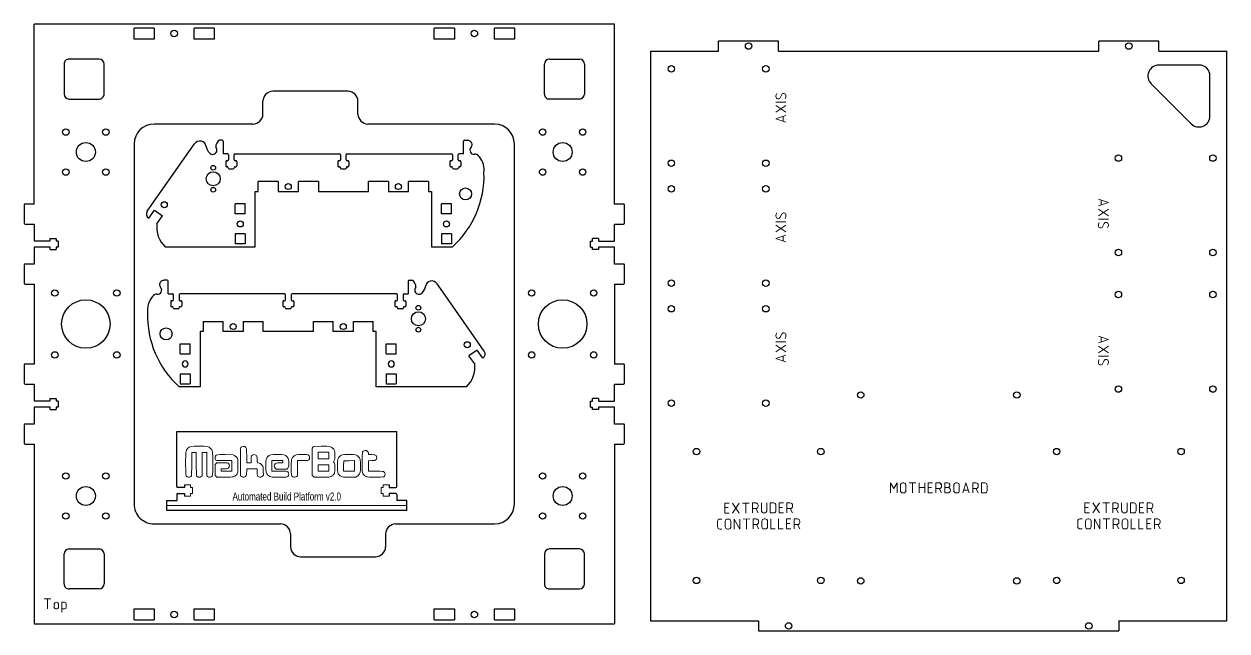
# Model space of a CAD drawing. Header units: millimetres. Extents: x 18 to 630, y 14 to 751.
# Drawn here: x 24 to 625, y 448 to 751 of the extents above; entities that cross this region are included whole.
import ezdxf

# ---------------------------------------------------------------- set-up
doc = ezdxf.new("R2010")
doc.units = ezdxf.units.MM
doc.layers.get('0').update_dxf_attribs({"color": 1, "linetype": 'CONTINUOUS', "lineweight": 25, "true_color": 0xff0000})
for name, color, linetype, lineweight, true_color in [('06 artwork artwork', 5, 'CONTINUOUS', 0, 0x0000ff), ('Changed', 1, 'CONTINUOUS', 0, 0xff0000), ('Text', 5, 'CONTINUOUS', 0, 0x0000ff)]:
    doc.layers.add(name, color=color, linetype=linetype, lineweight=lineweight, true_color=true_color)
doc.styles.get("Standard").update_dxf_attribs({"font": 'txt', "width": 0.75})

# ---------------------------------------------------------------- blocks, each defined once
blk = doc.blocks.new('holes-20')
for p, q in [((-5, 2.5), (-10, 2.5)), ((-10, 2.5), (-10, -2.5)), ((-5, 2.5), (-5, -2.5)), ((5, 2.5), (10, 2.5)), ((5, 2.5), (5, -2.5)), ((10, 2.5), (10, -2.5)), ((-5, -2.5), (-10, -2.5)), ((5, -2.5), (10, -2.5))]:
    blk.add_line(p, q)
blk.add_circle((0, 0), 1.5)

msp = doc.modelspace()

# ---------------------------------------------------------------- linework, layer by layer
at = {"color": 1, "true_color": 0xff0000}
for p, q in [((319.1, 751.11), (29.1, 751.11)), ((29.1, 661.11), (29.1, 751.11)), ((79.1, 743.61), (79.1, 749.11)), ((89.1, 749.11), (79.1, 749.11)), ((89.1, 749.11), (89.1, 743.61)), ((109.1, 743.61), (109.1, 749.11)), ((119.1, 749.11), (109.1, 749.11)), ((119.1, 749.11), (119.1, 743.61)), ((229.1, 743.61), (229.1, 749.11)), ((239.1, 749.11), (229.1, 749.11)), ((239.1, 749.11), (239.1, 743.61)), ((259.1, 743.61), (259.1, 749.11)), ((269.1, 749.11), (259.1, 749.11)), ((269.1, 749.11), (269.1, 743.61)), ((319.1, 661.11), (319.1, 751.11)), ((89.1, 743.61), (79.1, 743.61)), ((119.1, 743.61), (109.1, 743.61)), ((239.1, 743.61), (229.1, 743.61)), ((269.1, 743.61), (259.1, 743.61)), ((371.14, 737.62), (371.14, 742.62)), ((401.14, 742.62), (371.14, 742.62)), ((401.14, 737.62), (401.14, 742.62)), ((561.14, 737.62), (561.14, 742.62)), ((591.14, 742.62), (561.14, 742.62)), ((591.14, 737.62), (591.14, 742.62)), ((61.6, 733.6), (46.6, 733.6)), ((286.61, 733.6), (301.61, 733.6)), ((337.14, 737.62), (371.14, 737.62)), ((337.14, 737.62), (337.14, 452.62)), ((401.14, 737.62), (561.14, 737.62)), ((591.14, 737.62), (625.14, 737.62)), ((625.14, 452.62), (625.14, 737.62)), ((44.1, 731.1), (44.1, 716.1)), ((64.1, 716.1), (64.1, 731.1)), ((284.11, 716.1), (284.11, 731.1)), ((304.11, 731.1), (304.11, 716.1)), ((611.14, 730.62), (591.14, 730.62)), ((616.64, 705.12), (616.64, 725.12)), ((185.95, 717.46), (148.45, 717.46)), ((587.25, 721.23), (607.25, 701.23)), ((46.6, 713.6), (61.6, 713.6)), ((143.45, 706.11), (143.45, 712.46)), ((190.95, 706.11), (190.95, 712.46)), ((301.61, 713.6), (286.61, 713.6)), ((138.45, 701.11), (89.1, 701.11)), ((259.1, 701.11), (195.95, 701.11)), ((79.11, 691.26), (79.1, 511.11)), ((123.15, 692.98), (121.77, 692.98)), ((123.65, 692.48), (123.65, 686.18)), ((243.65, 686.19), (243.65, 692.48)), ((244.13, 692.98), (245.63, 692.98)), ((85.68, 657.51), (106.45, 687.17)), ((106.45, 687.17), (109.24, 691.16)), ((119.86, 689.52), (119.85, 689.51)), ((125.73, 686.18), (123.65, 686.18)), ((126.23, 685.68), (126.23, 683.28)), ((129.05, 683.26), (129.05, 685.69)), ((129.55, 686.18), (181.73, 686.18)), ((182.23, 685.68), (182.23, 683.28)), ((185.05, 683.25), (185.05, 685.68)), ((185.55, 686.18), (188.83, 686.18)), ((188.83, 686.18), (227.65, 686.18)), ((227.65, 686.18), (237.73, 686.18)), ((238.23, 685.68), (238.23, 683.28)), ((241.05, 683.26), (241.05, 685.69)), ((243.65, 686.19), (241.55, 686.19)), ((251.18, 685.28), (251.71, 684.63)), ((269.1, 511.11), (269.1, 691.11)), ((124.9, 682.28), (124.9, 680.28)), ((125.73, 682.78), (125.4, 682.78)), ((125.4, 679.78), (125.65, 679.78)), ((126.15, 679.28), (126.15, 679.28)), ((129.15, 679.28), (129.15, 679.28)), ((129.9, 682.78), (129.55, 682.78)), ((129.65, 679.78), (129.9, 679.78)), ((130.4, 682.28), (130.4, 680.28)), ((180.9, 682.28), (180.9, 680.28)), ((181.73, 682.78), (181.4, 682.78)), ((181.4, 679.78), (181.65, 679.78)), ((182.15, 679.28), (182.15, 679.28)), ((185.15, 679.28), (185.15, 679.28)), ((185.9, 682.78), (185.55, 682.78)), ((185.65, 679.78), (185.9, 679.78)), ((186.4, 682.28), (186.4, 680.28)), ((236.9, 682.28), (236.9, 680.28)), ((237.73, 682.78), (237.4, 682.78)), ((237.4, 679.78), (237.65, 679.78)), ((238.15, 679.28), (238.15, 679.28)), ((241.15, 679.28), (241.15, 679.28)), ((241.9, 682.78), (241.55, 682.78)), ((241.65, 679.78), (241.9, 679.78)), ((242.4, 682.28), (242.4, 680.28)), ((126.65, 678.78), (128.65, 678.78)), ((182.65, 678.78), (184.65, 678.78)), ((238.65, 678.78), (240.65, 678.78)), ((139.65, 639.66), (139.65, 667.34)), ((139.65, 667.34), (141.15, 667.34)), ((151.15, 672.34), (141.15, 672.34)), ((141.15, 667.34), (141.15, 672.34)), ((151.15, 672.34), (151.15, 667.34)), ((151.15, 667.34), (161.15, 667.34)), ((171.15, 672.34), (161.15, 672.34)), ((161.15, 667.34), (161.15, 672.34)), ((171.15, 672.34), (171.15, 667.34)), ((171.15, 667.34), (196.15, 667.34)), ((206.15, 672.34), (196.15, 672.34)), ((196.15, 667.34), (196.15, 672.34)), ((206.15, 672.34), (206.15, 667.34)), ((206.15, 667.34), (216.15, 667.34)), ((226.15, 672.34), (216.15, 672.34)), ((216.15, 667.34), (216.15, 672.34)), ((226.15, 672.34), (226.15, 667.34)), ((226.15, 667.34), (227.65, 667.34)), ((227.65, 667.34), (227.65, 639.66)), ((24.1, 660.61), (24.1, 651.61)), ((29.1, 661.11), (24.6, 661.11)), ((86.4, 654.02), (89.27, 658.11)), ((89.27, 658.11), (93.36, 655.25)), ((90.49, 651.15), (93.36, 655.25)), ((323.6, 661.11), (319.1, 661.11)), ((324.1, 651.61), (324.1, 660.61)), ((24.6, 651.11), (29.1, 651.11)), ((29.1, 651.11), (29.1, 642.63)), ((319.1, 651.11), (323.6, 651.11)), ((319.11, 642.61), (319.1, 651.11)), ((37.1, 643.86), (40.1, 643.86)), ((37.1, 642.63), (37.1, 643.86)), ((40.1, 643.86), (40.1, 642.61)), ((311.1, 643.86), (308.1, 643.86)), ((308.1, 642.61), (308.1, 643.86)), ((311.1, 643.86), (311.11, 642.61)), ((29.1, 642.63), (37.1, 642.63)), ((29.1, 639.61), (29.1, 631.11)), ((37.1, 639.61), (29.1, 639.61)), ((37.1, 638.36), (37.1, 639.61)), ((37.1, 638.36), (40.1, 638.36)), ((41.1, 642.61), (40.1, 642.61)), ((40.1, 639.61), (40.1, 638.36)), ((41.1, 639.61), (40.1, 639.61)), ((41.1, 642.61), (41.1, 639.61)), ((94.65, 639.66), (139.65, 639.66)), ((227.65, 639.66), (238.15, 639.66)), ((307.1, 639.61), (307.1, 642.61)), ((307.1, 642.61), (308.1, 642.61)), ((307.1, 639.61), (308.1, 639.61)), ((308.1, 638.35), (308.1, 639.61)), ((311.1, 638.36), (308.1, 638.35)), ((311.11, 639.59), (311.1, 638.36)), ((311.11, 642.61), (319.11, 642.61)), ((319.1, 639.59), (311.11, 639.59)), ((319.1, 631.11), (319.1, 639.59)), ((29.1, 631.11), (24.6, 631.11)), ((323.6, 631.11), (319.1, 631.11)), ((24.1, 630.61), (24.1, 621.61)), ((324.1, 621.61), (324.1, 630.61)), ((24.6, 621.11), (29.1, 621.11)), ((29.1, 621.11), (29.1, 581.11)), ((95.64, 622.98), (94.13, 622.98)), ((96.11, 616.19), (96.11, 622.48)), ((216.11, 622.48), (216.11, 616.18)), ((216.61, 622.98), (218, 622.98)), ((219.9, 619.52), (219.91, 619.51)), ((233.32, 617.17), (230.53, 621.16)), ((319.1, 621.11), (323.6, 621.11)), ((319.1, 621.11), (319.1, 581.11)), ((88.59, 615.28), (88.05, 614.63)), ((96.11, 616.19), (98.21, 616.19)), ((98.71, 613.26), (98.71, 615.69)), ((101.53, 615.68), (101.53, 613.28)), ((112.11, 616.18), (102.03, 616.18)), ((150.94, 616.18), (112.11, 616.18)), ((154.21, 616.18), (150.94, 616.18)), ((154.71, 613.25), (154.71, 615.68)), ((157.53, 615.68), (157.53, 613.28)), ((210.21, 616.18), (158.03, 616.18)), ((210.71, 613.26), (210.71, 615.69)), ((213.53, 615.68), (213.53, 613.28)), ((214.03, 616.18), (216.11, 616.18)), ((254.08, 587.51), (233.32, 617.17)), ((97.37, 612.28), (97.37, 610.28)), ((97.87, 612.78), (98.21, 612.78)), ((98.12, 609.78), (97.87, 609.78)), ((98.62, 609.28), (98.62, 609.28)), ((101.12, 608.78), (99.12, 608.78)), ((101.62, 609.28), (101.62, 609.28)), ((102.03, 612.78), (102.37, 612.78)), ((102.37, 609.78), (102.12, 609.78)), ((102.87, 612.28), (102.87, 610.28)), ((153.37, 612.28), (153.37, 610.28)), ((153.87, 612.78), (154.21, 612.78)), ((154.12, 609.78), (153.87, 609.78)), ((154.62, 609.28), (154.62, 609.28)), ((157.12, 608.78), (155.12, 608.78)), ((157.62, 609.28), (157.62, 609.28)), ((158.03, 612.78), (158.37, 612.78)), ((158.37, 609.78), (158.12, 609.78)), ((158.87, 612.28), (158.87, 610.28)), ((209.37, 612.28), (209.37, 610.28)), ((209.87, 612.78), (210.21, 612.78)), ((210.12, 609.78), (209.87, 609.78)), ((210.62, 609.28), (210.62, 609.28)), ((213.12, 608.78), (211.12, 608.78)), ((213.62, 609.28), (213.62, 609.28)), ((214.03, 612.78), (214.37, 612.78)), ((214.37, 609.78), (214.12, 609.78)), ((214.87, 612.28), (214.87, 610.28)), ((113.61, 602.34), (123.61, 602.34)), ((113.61, 602.34), (113.61, 597.34)), ((123.61, 597.34), (123.61, 602.34)), ((133.61, 602.34), (143.61, 602.34)), ((133.61, 602.34), (133.61, 597.34)), ((143.61, 597.34), (143.61, 602.34)), ((168.61, 602.34), (178.61, 602.34)), ((168.61, 602.34), (168.61, 597.34)), ((178.61, 597.34), (178.61, 602.34)), ((188.61, 602.34), (198.61, 602.34)), ((188.61, 602.34), (188.61, 597.34)), ((198.61, 597.34), (198.61, 602.34)), ((112.11, 597.34), (112.11, 569.66)), ((113.61, 597.34), (112.11, 597.34)), ((133.61, 597.34), (123.61, 597.34)), ((168.61, 597.34), (143.61, 597.34)), ((188.61, 597.34), (178.61, 597.34)), ((200.11, 597.34), (198.61, 597.34)), ((200.11, 569.66), (200.11, 597.34)), ((250.5, 588.11), (246.4, 585.25)), ((249.27, 581.15), (246.4, 585.25)), ((253.37, 584.02), (250.5, 588.11)), ((24.1, 580.61), (24.1, 571.61)), ((29.1, 581.11), (24.6, 581.11)), ((323.6, 581.11), (319.1, 581.11)), ((324.1, 571.61), (324.1, 580.61)), ((24.6, 571.11), (29.1, 571.11)), ((29.1, 571.11), (29.1, 562.63)), ((319.1, 571.11), (323.6, 571.11)), ((319.11, 562.61), (319.1, 571.11)), ((112.11, 569.66), (101.61, 569.66)), ((245.11, 569.66), (200.11, 569.66)), ((29.1, 562.63), (37.1, 562.63)), ((29.1, 559.61), (29.1, 551.11)), ((37.1, 559.61), (29.1, 559.61)), ((37.1, 563.86), (40.1, 563.86)), ((37.1, 562.63), (37.1, 563.86)), ((37.1, 558.36), (37.1, 559.61)), ((40.1, 563.86), (40.1, 562.61)), ((41.1, 562.61), (40.1, 562.61)), ((40.1, 559.61), (40.1, 558.36)), ((41.1, 559.61), (40.1, 559.61)), ((41.1, 562.61), (41.1, 559.61)), ((307.1, 559.61), (307.1, 562.61)), ((307.1, 562.61), (308.1, 562.61)), ((307.1, 559.61), (308.1, 559.61)), ((311.1, 563.86), (308.1, 563.86)), ((308.1, 562.61), (308.1, 563.86)), ((308.1, 558.35), (308.1, 559.61)), ((311.1, 563.86), (311.1, 562.61)), ((311.1, 562.61), (319.11, 562.61)), ((311.1, 559.59), (311.1, 558.36)), ((319.1, 559.59), (311.1, 559.59)), ((319.1, 551.11), (319.1, 559.59)), ((37.1, 558.36), (40.1, 558.36)), ((311.1, 558.36), (308.1, 558.35)), ((24.1, 550.61), (24.1, 541.61)), ((29.1, 551.11), (24.6, 551.11)), ((100.37, 519.83), (100.37, 547.39)), ((100.37, 547.39), (210.37, 547.39)), ((210.37, 519.83), (210.37, 547.39)), ((323.6, 551.11), (319.1, 551.11)), ((324.1, 541.61), (324.1, 550.61)), ((24.6, 541.11), (29.1, 541.11)), ((29.1, 541.11), (29.1, 451.11)), ((319.1, 541.11), (323.6, 541.11)), ((319.1, 541.11), (319.1, 451.11)), ((104.2, 519.33), (100.87, 519.33)), ((104.2, 520.69), (104.2, 519.33)), ((206.54, 520.69), (206.54, 519.33)), ((206.54, 519.33), (209.87, 519.33)), ((95.37, 507.83), (95.37, 512.83)), ((95.37, 512.83), (100.37, 512.83)), ((100.37, 515.83), (100.37, 512.83)), ((100.87, 516.33), (104.2, 516.33)), ((104.2, 516.33), (104.2, 514.97)), ((206.54, 516.33), (206.54, 514.97)), ((209.87, 516.33), (206.54, 516.33)), ((210.37, 515.83), (210.37, 512.83)), ((210.37, 515.83), (210.37, 512.83)), ((215.37, 512.83), (210.37, 512.83)), ((215.37, 507.83), (215.37, 512.83)), ((215.37, 507.83), (95.37, 507.83)), ((89.1, 501.11), (152.25, 501.11)), ((209.75, 501.11), (259.1, 501.11)), ((157.25, 496.11), (157.25, 489.76)), ((204.75, 496.11), (204.75, 489.76)), ((46.6, 488.62), (61.6, 488.62)), ((301.6, 488.62), (286.6, 488.62)), ((44.1, 471.12), (44.1, 486.12)), ((64.1, 486.12), (64.1, 471.12)), ((162.25, 484.76), (199.75, 484.76)), ((284.1, 486.12), (284.1, 471.12)), ((304.1, 471.12), (304.1, 486.12)), ((61.6, 468.62), (46.6, 468.62)), ((286.6, 468.62), (301.6, 468.62)), ((79.1, 458.61), (89.1, 458.61)), ((79.1, 453.11), (79.1, 458.61)), ((89.1, 458.61), (89.1, 453.11)), ((109.1, 458.61), (119.1, 458.61)), ((109.1, 453.11), (109.1, 458.61)), ((119.1, 458.61), (119.1, 453.11)), ((229.1, 458.61), (239.1, 458.61)), ((229.1, 453.11), (229.1, 458.61)), ((239.1, 458.61), (239.1, 453.11)), ((259.1, 458.61), (269.1, 458.61)), ((259.1, 453.11), (259.1, 458.61)), ((269.1, 458.61), (269.1, 453.11)), ((29.1, 451.11), (319.1, 451.11)), ((79.1, 453.11), (89.1, 453.11)), ((109.1, 453.11), (119.1, 453.11)), ((229.1, 453.11), (239.1, 453.11)), ((259.1, 453.11), (269.1, 453.11)), ((337.14, 452.62), (391.14, 452.62)), ((391.14, 452.62), (391.14, 447.62)), ((571.14, 452.62), (571.14, 447.62)), ((571.14, 452.62), (625.14, 452.62)), ((391.14, 447.62), (421.14, 447.62)), ((421.14, 447.62), (541.14, 447.62)), ((541.14, 447.62), (571.14, 447.62))]:
    msp.add_line(p, q, dxfattribs=at)
for centre, radius in [((99.1, 746.36), 1.62), ((249.1, 746.36), 1.62), ((386.14, 740.12), 1.62), ((576.14, 740.12), 1.62), ((347.52, 728.74), 1.62), ((394.76, 728.74), 1.62), ((44.99, 697.11), 1.62), ((64.99, 697.11), 1.62), ((283.22, 697.11), 1.62), ((303.22, 697.11), 1.62), ((54.99, 687.11), 4.75), ((293.22, 687.11), 4.75), ((570.9, 684.08), 1.62), ((618.14, 684.08), 1.62), ((118.63, 679.25), 1.2), ((347.52, 681.5), 1.62), ((394.76, 681.5), 1.62), ((44.99, 677.11), 1.62), ((64.99, 677.11), 1.62), ((118.63, 673.75), 3.5), ((283.22, 677.11), 1.62), ((303.22, 677.11), 1.62), ((118.63, 668.25), 1.2), ((156.15, 669.84), 1.5), ((211.15, 669.84), 1.5), ((244.68, 666.18), 2.98), ((347.52, 668.74), 1.62), ((394.76, 668.74), 1.62), ((94.18, 660.78), 1.5), ((570.9, 636.84), 1.62), ((618.14, 636.84), 1.62), ((347.52, 621.5), 1.62), ((394.76, 621.5), 1.62), ((39.49, 616.62), 1.62), ((54.99, 601.11), 12.12), ((70.48, 616.62), 1.62), ((277.73, 616.62), 1.62), ((293.22, 601.11), 12.12), ((308.72, 616.62), 1.62), ((570.9, 615.84), 1.62), ((618.14, 615.84), 1.62), ((221.14, 603.75), 3.5), ((221.14, 609.25), 1.2), ((347.52, 608.74), 1.62), ((394.76, 608.74), 1.62), ((128.61, 599.84), 1.5), ((183.61, 599.84), 1.5), ((95.09, 596.18), 2.98), ((221.14, 598.25), 1.2), ((245.58, 590.78), 1.5), ((39.49, 585.63), 1.62), ((70.48, 585.63), 1.62), ((277.73, 585.63), 1.62), ((308.72, 585.63), 1.62), ((442.14, 565.62), 1.62), ((520.14, 565.62), 1.62), ((570.9, 568.6), 1.62), ((618.14, 568.6), 1.62), ((347.52, 561.5), 1.62), ((394.76, 561.5), 1.62), ((360.06, 537.3), 1.62), ((422.21, 537.31), 1.62), ((540.06, 537.32), 1.62), ((602.21, 537.32), 1.62), ((44.99, 525.11), 1.62), ((64.99, 525.11), 1.62), ((283.22, 525.11), 1.62), ((303.22, 525.11), 1.62), ((54.99, 515.11), 4.75), ((293.22, 515.11), 4.75), ((44.99, 505.11), 1.62), ((64.99, 505.11), 1.62), ((283.22, 505.11), 1.62), ((303.22, 505.11), 1.62), ((360.08, 472.9), 1.62), ((422.23, 472.91), 1.62), ((442.14, 472.62), 1.62), ((520.14, 472.62), 1.62), ((540.06, 472.92), 1.62), ((602.21, 472.92), 1.62), ((99.1, 455.86), 1.62), ((249.1, 455.86), 1.62), ((406.14, 450.12), 1.62), ((556.14, 450.12), 1.62)]:
    msp.add_circle(centre, radius, dxfattribs=at)
for centre, radius, start, end in [((46.6, 731.1), 2.5, 90.00012, 180.00012), ((61.6, 731.1), 2.5, 0.00012, 90.00012), ((286.61, 731.1), 2.5, 89.99988, 179.99988), ((301.61, 731.1), 2.5, 359.99988, 89.99988), ((591.14, 725.12), 5.5, 90.00015, 225.00015), ((611.14, 725.12), 5.5, 0.00015, 90.00015), ((46.6, 716.1), 2.5, 180.00012, 270.00012), ((61.6, 716.1), 2.5, 270.00012, 0.00012), ((148.45, 712.46), 5, 90, 180), ((185.95, 712.46), 5, 0, 90), ((286.61, 716.1), 2.5, 179.99988, 269.99988), ((301.61, 716.1), 2.5, 269.99988, 359.99988), ((138.45, 706.11), 5, 270, 0), ((195.95, 706.11), 5, 180, 270), ((611.14, 705.12), 5.5, 225.00015, 0.00015), ((89.1, 691.11), 10, 90, 179.99975), ((259.1, 691.11), 10, 360, 90), ((111.97, 689.36), 3.27, 76.37119, 146.62442), ((112.03, 689.62), 3, 10.81806, 76.37119), ((123.82, 689.59), 3.96, 121.14648, 181.0836), ((123.15, 692.48), 0.5, 0, 90), ((244.15, 692.48), 0.5, 90, 180), ((245.34, 689.9), 3.1, 55.73406, 84.52961), ((245.95, 690.8), 2, 317.77537, 55.73406), ((121.92, 691.51), 7.07, 190.81806, 223.09587), ((118.35, 688.05), 2.1, 220.57774, 44.29472), ((125.73, 685.68), 0.5, 360, 90.07143), ((129.55, 685.69), 0.5, 89.92857, 180), ((181.73, 685.68), 0.5, 0.00514, 90), ((185.55, 685.68), 0.5, 89.92857, 180), ((237.73, 685.68), 0.5, 0.00514, 90), ((241.55, 685.69), 0.5, 89.92857, 180), ((248.99, 688.05), 2.1, 137.77537, 279.13189), ((246.7, 690.28), 1.71, 31.32173, 31.91083), ((249.64, 684), 2, 39.80557, 99.13189), ((125.4, 682.28), 0.5, 90.05501, 179.9104), ((125.4, 680.28), 0.5, 179.9104, 270), ((125.65, 679.28), 0.5, 0, 90), ((125.73, 683.28), 0.5, 270.05501, 0.00514), ((126.65, 679.28), 0.5, 180, 270), ((128.65, 679.28), 0.5, 270, 0), ((129.55, 683.28), 0.5, 180, 269.94563), ((129.65, 679.28), 0.5, 90, 180), ((129.9, 682.28), 0.5, 359.95195, 89.94563), ((129.9, 680.28), 0.5, 270, 359.95195), ((181.4, 682.28), 0.5, 90.05501, 179.9104), ((181.4, 680.28), 0.5, 179.9104, 270), ((181.65, 679.28), 0.5, 0, 90), ((181.73, 683.28), 0.5, 270.05501, 0.00514), ((182.65, 679.28), 0.5, 180, 270), ((184.65, 679.28), 0.5, 270, 0), ((185.55, 683.28), 0.5, 180, 269.94563), ((185.65, 679.28), 0.5, 90, 180), ((185.9, 682.28), 0.5, 359.95195, 89.94563), ((185.9, 680.28), 0.5, 270, 359.95195), ((237.4, 682.28), 0.5, 90.05501, 179.9104), ((237.4, 680.28), 0.5, 179.9104, 270), ((237.65, 679.28), 0.5, 0, 90), ((237.73, 683.28), 0.5, 270.05501, 0.00514), ((238.65, 679.28), 0.5, 180, 270), ((240.65, 679.28), 0.5, 270, 0), ((241.55, 683.28), 0.5, 180, 269.94563), ((241.65, 679.28), 0.5, 90, 180), ((241.9, 682.28), 0.5, 359.95195, 89.94563), ((241.9, 680.28), 0.5, 270, 359.95195), ((244.03, 678.23), 10, 351.42538, 39.80557), ((206.07, 675.2), 47.87, 312.07412, 1.84354), ((24.6, 660.61), 0.5, 90, 180), ((87.79, 656.13), 2.52, 146.60024, 236.60024), ((323.6, 660.61), 0.5, 360, 90), ((24.6, 651.61), 0.5, 180, 270), ((103.73, 649.45), 13.35, 172.66303, 227.12535), ((323.6, 651.61), 0.5, 270, 360), ((24.6, 630.61), 0.5, 90, 180), ((323.6, 630.61), 0.5, 360, 90), ((24.6, 621.61), 0.5, 180, 270), ((90.78, 618.05), 2.1, 260.86811, 42.22463), ((93.07, 620.28), 1.71, 148.08917, 148.67827), ((93.81, 620.8), 2, 124.26594, 222.22463), ((94.43, 619.9), 3.1, 95.47039, 124.26594), ((95.61, 622.48), 0.5, 360, 90), ((216.61, 622.48), 0.5, 90, 180), ((215.95, 619.59), 3.96, 358.9164, 58.85352), ((221.41, 618.05), 2.1, 135.70528, 319.42226), ((217.85, 621.51), 7.07, 316.90413, 349.18194), ((227.74, 619.62), 3, 103.62881, 169.18194), ((227.8, 619.36), 3.27, 33.37558, 103.62881), ((323.6, 621.61), 0.5, 270, 360), ((95.73, 608.23), 10, 140.19443, 188.57462), ((90.13, 614), 2, 80.86811, 140.19443), ((98.21, 615.69), 0.5, 360, 90.07143), ((98.21, 613.28), 0.5, 270.05437, 360), ((102.03, 615.68), 0.5, 90, 179.99486), ((102.03, 613.28), 0.5, 179.99486, 269.94499), ((154.21, 615.68), 0.5, 360, 90.07143), ((154.21, 613.28), 0.5, 270.05437, 360), ((158.03, 615.68), 0.5, 90, 179.99486), ((158.03, 613.28), 0.5, 179.99486, 269.94499), ((210.21, 615.69), 0.5, 360, 90.07143), ((210.21, 613.28), 0.5, 270.05437, 360), ((214.03, 615.68), 0.5, 89.92857, 180), ((214.03, 613.28), 0.5, 179.99486, 269.94499), ((97.87, 612.28), 0.5, 90.05437, 180.04805), ((97.87, 610.28), 0.5, 180.04805, 270), ((98.12, 609.28), 0.5, 360, 90), ((99.12, 609.28), 0.5, 180, 270), ((101.12, 609.28), 0.5, 270, 360), ((102.12, 609.28), 0.5, 90, 180), ((102.37, 612.28), 0.5, 0.0896, 89.94499), ((102.37, 610.28), 0.5, 270, 0.0896), ((153.87, 612.28), 0.5, 90.05437, 180.04805), ((153.87, 610.28), 0.5, 180.04805, 270), ((154.12, 609.28), 0.5, 360, 90), ((155.12, 609.28), 0.5, 180, 270), ((157.12, 609.28), 0.5, 270, 360), ((158.12, 609.28), 0.5, 90, 180), ((158.37, 612.28), 0.5, 0.0896, 89.94499), ((158.37, 610.28), 0.5, 270, 0.0896), ((209.87, 612.28), 0.5, 90.05437, 180.04805), ((209.87, 610.28), 0.5, 180.04805, 270), ((210.12, 609.28), 0.5, 360, 90), ((211.12, 609.28), 0.5, 180, 270), ((213.12, 609.28), 0.5, 270, 360), ((214.12, 609.28), 0.5, 90, 180), ((214.37, 612.28), 0.5, 0.0896, 89.94499), ((214.37, 610.28), 0.5, 270, 0.0896), ((133.69, 605.2), 47.87, 178.15646, 227.92588), ((251.98, 586.13), 2.52, 303.39976, 33.39976), ((24.6, 580.61), 0.5, 90, 180), ((236.03, 579.45), 13.35, 312.87465, 7.33697), ((323.6, 580.61), 0.5, 360, 90), ((24.6, 571.61), 0.5, 180, 270), ((323.6, 571.61), 0.5, 270, 360), ((24.6, 550.61), 0.5, 90, 180), ((323.6, 550.61), 0.5, 360, 90), ((24.6, 541.61), 0.5, 180, 270), ((323.6, 541.61), 0.5, 270, 360), ((100.87, 519.83), 0.5, 180, 270), ((100.87, 519.83), 0.5, 180, 270), ((209.87, 519.83), 0.5, 270, 360), ((209.87, 519.83), 0.5, 270, 360), ((481.42, 520.51), 1.11, 0, 90), ((89.1, 511.11), 10, 179.99975, 270), ((100.87, 515.83), 0.5, 90, 180), ((100.87, 515.83), 0.5, 90, 180), ((209.87, 515.83), 0.5, 0, 90), ((209.87, 515.83), 0.5, 0, 90), ((259.1, 511.11), 10, 270, 360), ((152.25, 496.11), 5, 0, 90), ((209.75, 496.11), 5, 90, 180), ((46.6, 486.12), 2.5, 89.9998, 179.9998), ((61.6, 486.12), 2.5, 359.9998, 89.9998), ((162.25, 489.76), 5, 180, 270), ((199.75, 489.76), 5, 270, 0), ((286.6, 486.12), 2.5, 89.99997, 179.99997), ((301.6, 486.12), 2.5, 359.99997, 89.99997), ((46.6, 471.12), 2.5, 179.9998, 269.9998), ((61.6, 471.12), 2.5, 269.9998, 359.9998), ((286.6, 471.12), 2.5, 179.99997, 269.99997), ((301.6, 471.12), 2.5, 269.99997, 359.99997)]:
    msp.add_arc(centre, radius, start, end, dxfattribs=at)
at = {"layer": '06 artwork artwork'}
for p, q in [((108.98, 536.8), (107.87, 536.8)), ((107.87, 536.8), (107.87, 531.14)), ((110.1, 536.8), (108.98, 536.8)), ((110.14, 531.03), (110.1, 536.8)), ((113.15, 536.8), (113.11, 531.03)), ((114.27, 536.8), (113.15, 536.8)), ((115.38, 536.8), (114.27, 536.8)), ((115.38, 531.14), (115.38, 536.8)), ((124.66, 535.81), (128.55, 535.76)), ((128.55, 535.76), (129.31, 535.32)), ((135.34, 535), (135.34, 531.69)), ((168, 539.03), (168.44, 539.47)), ((168, 532.23), (168, 539.03)), ((168.44, 539.47), (168.89, 539.91)), ((168.89, 539.91), (172.63, 539.96)), ((173.75, 536.96), (171.11, 536.96)), ((171.11, 536.96), (171.11, 535.36)), ((171.11, 535.36), (171.11, 533.76)), ((176.39, 536.96), (173.75, 536.96)), ((176.39, 535.36), (176.39, 536.96)), ((176.39, 533.76), (176.39, 535.36)), ((176.39, 535.36), (176.39, 535.36)), ((196.14, 536.5), (196.23, 535.87)), ((196.23, 535.87), (197.9, 535.81)), ((110.19, 525.27), (110.14, 531.03)), ((113.11, 531.03), (113.06, 525.27)), ((119.53, 530.79), (119.96, 531.24)), ((119.53, 528.11), (119.53, 530.79)), ((119.96, 531.24), (120.39, 531.69)), ((120.39, 531.69), (123.16, 531.69)), ((127.84, 532.79), (123.99, 532.84)), ((127.84, 530.16), (127.84, 532.79)), ((127.84, 527.53), (127.84, 530.16)), ((130.51, 534.12), (130.95, 533.36)), ((130.95, 533.36), (130.95, 530.17)), ((130.95, 530.17), (130.95, 526.97)), ((132.23, 525.27), (132.23, 532.21)), ((135.34, 531.69), (136.46, 531.69)), ((136.46, 531.69), (137.58, 531.69)), ((137.58, 531.69), (137.58, 533.29)), ((150.67, 532.8), (147.96, 532.8)), ((147.96, 532.8), (147.96, 530.17)), ((147.96, 530.17), (147.96, 527.53)), ((150.04, 528.57), (149.62, 528.99)), ((153.39, 532.8), (150.67, 532.8)), ((151.71, 531.66), (153.39, 531.72)), ((153.39, 532.26), (153.39, 532.8)), ((153.39, 531.72), (153.39, 532.26)), ((155.9, 529.01), (155.46, 528.57)), ((160.7, 529.04), (160.65, 525.27)), ((160.75, 532.8), (160.7, 529.04)), ((163.38, 532.8), (160.75, 532.8)), ((168, 525.43), (168, 532.23)), ((171.11, 533.76), (173.75, 533.76)), ((173.75, 530.73), (171.11, 530.73)), ((171.11, 530.73), (171.11, 529.13)), ((171.11, 529.13), (171.11, 527.53)), ((173.75, 533.76), (176.39, 533.76)), ((176.39, 530.73), (173.75, 530.73)), ((176.39, 529.13), (176.39, 530.73)), ((176.39, 527.53), (176.39, 529.13)), ((176.39, 529.13), (176.39, 529.13)), ((179.05, 532.79), (178.69, 532.25)), ((178.69, 532.25), (179.06, 531.69)), ((183.77, 530.13), (183.72, 527.53)), ((183.81, 532.72), (183.77, 530.13)), ((186.49, 532.77), (183.81, 532.72)), ((189.16, 532.81), (186.49, 532.77)), ((189.16, 530.17), (189.16, 532.81)), ((189.16, 527.53), (189.16, 530.17)), ((189.16, 530.17), (189.16, 530.17)), ((197.88, 532.83), (196.19, 532.77)), ((196.19, 532.77), (196.19, 530.16)), ((196.19, 530.16), (196.19, 527.55)), ((105.58, 524.68), (105.58, 524.68)), ((110.64, 524.88), (110.19, 525.27)), ((113.06, 525.27), (112.61, 524.88)), ((119.53, 525.43), (119.53, 528.11)), ((120, 524.97), (119.53, 525.43)), ((120.46, 524.5), (120, 524.97)), ((120, 524.97), (120, 524.97)), ((124.29, 524.5), (120.46, 524.5)), ((124.26, 528.68), (122.57, 528.62)), ((122.57, 528.62), (122.57, 528.08)), ((122.57, 528.08), (122.57, 527.53)), ((122.57, 527.53), (125.2, 527.53)), ((125.2, 527.53), (127.84, 527.53)), ((130.95, 526.97), (130.51, 526.23)), ((132.68, 524.88), (132.23, 525.27)), ((132.68, 524.88), (132.68, 524.88)), ((137.98, 528.65), (135.34, 528.65)), ((135.34, 528.65), (135.34, 527.29)), ((140.61, 528.65), (137.98, 528.65)), ((140.61, 527.14), (140.61, 528.65)), ((143.68, 525.46), (143.19, 524.98)), ((143.62, 527.59), (143.68, 525.46)), ((146.92, 524.8), (146.92, 524.8)), ((147.96, 527.53), (151.7, 527.53)), ((152.75, 528.57), (150.04, 528.57)), ((155.46, 528.57), (152.75, 528.57)), ((158.34, 524.71), (158.34, 524.71)), ((160.65, 525.27), (160.21, 524.88)), ((168.52, 524.97), (168, 525.43)), ((169.04, 524.5), (168.52, 524.97)), ((168.52, 524.97), (168.52, 524.97)), ((172.92, 524.5), (169.04, 524.5)), ((171.11, 527.53), (173.75, 527.53)), ((173.75, 527.53), (176.39, 527.53)), ((182.69, 524.79), (182.69, 524.79)), ((183.72, 527.53), (186.44, 527.53)), ((186.44, 527.53), (189.16, 527.53)), ((189.9, 524.58), (186.62, 524.54)), ((190.57, 525.02), (189.9, 524.58)), ((195.31, 524.69), (195.31, 524.69)), ((196.19, 527.55), (199.93, 527.5)), ((95.37, 510.33), (215.37, 510.33))]:
    msp.add_line(p, q, dxfattribs=at)
for points in [[(104.84, 531.19), (104.84, 537.3), (104.9, 537.81), (105.83, 538.82)], [(105.83, 538.82), (106.81, 539.87), (107.39, 539.99), (111.63, 539.99)], [(111.63, 539.99), (115.71, 539.99), (116.36, 539.87), (117.32, 538.92)], [(117.32, 538.92), (118.35, 537.92), (118.41, 537.51), (118.41, 531.33)], [(119.84, 533.26), (119.49, 533.68), (119.44, 534.5), (119.71, 535.1)], [(119.71, 535.1), (120.03, 535.8), (120.48, 535.86), (124.66, 535.81)], [(129.31, 535.32), (129.8, 535.03), (130.22, 534.61), (130.51, 534.12)], [(132.23, 532.21), (132.23, 538.8), (132.24, 539.18), (132.53, 539.49)], [(132.53, 539.49), (132.96, 539.96), (133.82, 540.09), (134.47, 539.78)], [(134.47, 539.78), (135.23, 539.42), (135.34, 538.84), (135.34, 535)], [(137.58, 533.29), (137.58, 534.18), (137.65, 535.03), (137.73, 535.19)], [(137.73, 535.19), (138.12, 535.91), (139.63, 536), (140.23, 535.34)], [(140.23, 535.34), (140.48, 535.07), (140.54, 534.7), (140.59, 533.35)], [(145.98, 534.91), (146.81, 535.68), (147.56, 535.84), (150.54, 535.84)], [(150.54, 535.84), (153.84, 535.84), (154.5, 535.7), (155.4, 534.79)], [(157.88, 533.76), (158.21, 534.51), (159.29, 535.46), (160.04, 535.67)], [(160.04, 535.67), (160.89, 535.9), (165.61, 535.89), (166.05, 535.65)], [(166.05, 535.65), (166.61, 535.36), (166.79, 535.01), (166.8, 534.27)], [(172.63, 539.96), (176.83, 540.01), (177.37, 539.93), (178.29, 539.1)], [(178.29, 539.1), (179.28, 538.21), (179.42, 537.76), (179.42, 535.4)], [(179.42, 535.4), (179.42, 533.5), (179.39, 533.28), (179.05, 532.79)], [(180.87, 533.5), (181.09, 534.31), (182.19, 535.39), (183.03, 535.64)], [(183.03, 535.64), (183.92, 535.91), (188.98, 535.91), (189.86, 535.64)], [(189.86, 535.64), (190.76, 535.37), (191.76, 534.34), (192.02, 533.43)], [(193.07, 531.85), (193.07, 534.44), (193.13, 536.76), (193.2, 537)], [(193.2, 537), (193.45, 537.91), (195.11, 538.19), (195.78, 537.44)], [(195.78, 537.44), (195.93, 537.28), (196.09, 536.85), (196.14, 536.5)], [(197.9, 535.81), (199.5, 535.76), (199.59, 535.74), (199.96, 535.31)], [(199.96, 535.31), (200.2, 535.03), (200.34, 534.66), (200.34, 534.32)], [(105.58, 524.68), (104.9, 525.07), (104.84, 525.64), (104.84, 531.19)], [(107.87, 531.14), (107.87, 528.03), (107.83, 525.37), (107.77, 525.23)], [(115.48, 525.23), (115.42, 525.37), (115.38, 528.03), (115.38, 531.14)], [(118.41, 531.33), (118.41, 525.59), (118.35, 525.05), (117.64, 524.67)], [(123.99, 532.84), (120.16, 532.88), (120.14, 532.89), (119.84, 533.26)], [(123.16, 531.69), (125.89, 531.69), (125.94, 531.68), (126.33, 531.29)], [(126.33, 529.18), (125.96, 528.75), (125.88, 528.73), (124.26, 528.68)], [(126.33, 531.29), (126.86, 530.76), (126.86, 529.8), (126.33, 529.18)], [(140.59, 533.35), (140.64, 531.77), (140.66, 531.69), (140.99, 531.68)], [(140.99, 531.68), (141.68, 531.68), (142.66, 531.08), (143.12, 530.39)], [(143.12, 530.39), (143.54, 529.75), (143.57, 529.61), (143.62, 527.59)], [(145.85, 525.56), (145.02, 526.44), (144.92, 526.94), (144.93, 530.2)], [(144.93, 530.2), (144.93, 533.51), (145.05, 534.04), (145.98, 534.91)], [(149.62, 528.99), (149.01, 529.6), (149, 530.57), (149.6, 531.17)], [(149.6, 531.17), (150.02, 531.58), (150.13, 531.61), (151.71, 531.66)], [(155.4, 534.79), (156.23, 533.96), (156.48, 533.01), (156.4, 530.93)], [(156.4, 530.93), (156.35, 529.57), (156.31, 529.42), (155.9, 529.01)], [(158.34, 524.71), (157.62, 525.07), (157.51, 525.81), (157.57, 529.69)], [(157.57, 529.69), (157.62, 532.42), (157.69, 533.33), (157.88, 533.76)], [(166.41, 533.2), (166.03, 532.81), (165.97, 532.8), (163.38, 532.8)], [(166.8, 534.27), (166.8, 533.75), (166.71, 533.49), (166.41, 533.2)], [(179.06, 531.69), (179.42, 531.15), (179.44, 531.02), (179.39, 528.88)], [(180.87, 526.85), (180.65, 527.64), (180.65, 532.71), (180.87, 533.5)], [(192.17, 529.74), (192.12, 526.83), (192.11, 526.78), (191.68, 526.13)], [(192.02, 533.43), (192.16, 532.92), (192.21, 531.8), (192.17, 529.74)], [(193.41, 526.4), (193.09, 527.1), (193.07, 527.37), (193.07, 531.85)], [(199.96, 533.33), (199.59, 532.9), (199.5, 532.88), (197.88, 532.83)], [(200.34, 534.32), (200.34, 533.98), (200.2, 533.61), (199.96, 533.33)], [(107.77, 525.23), (107.55, 524.64), (106.22, 524.31), (105.58, 524.68)], [(112.61, 524.88), (112.02, 524.38), (111.23, 524.38), (110.64, 524.88)], [(117.64, 524.67), (116.97, 524.31), (115.7, 524.64), (115.48, 525.23)], [(130.51, 526.23), (129.58, 524.65), (129.05, 524.5), (124.29, 524.5)], [(135.11, 525.37), (134.73, 524.45), (133.47, 524.2), (132.68, 524.88)], [(135.34, 527.29), (135.34, 526.46), (135.25, 525.71), (135.11, 525.37)], [(141.36, 524.68), (140.77, 524.94), (140.61, 525.48), (140.61, 527.14)], [(143.19, 524.98), (142.68, 524.46), (142.05, 524.36), (141.36, 524.68)], [(146.92, 524.8), (146.57, 524.96), (146.09, 525.3), (145.85, 525.56)], [(151.5, 524.5), (148, 524.51), (147.49, 524.54), (146.92, 524.8)], [(155.89, 524.88), (155.45, 524.5), (155.44, 524.5), (151.5, 524.5)], [(151.7, 527.53), (155.43, 527.53), (155.45, 527.53), (155.89, 527.15)], [(155.89, 527.15), (156.27, 526.83), (156.34, 526.64), (156.34, 526.02)], [(156.34, 526.02), (156.34, 525.4), (156.27, 525.2), (155.89, 524.88)], [(160.21, 524.88), (159.71, 524.46), (158.97, 524.39), (158.34, 524.71)], [(177.61, 524.9), (176.81, 524.5), (176.75, 524.5), (172.92, 524.5)], [(178.88, 525.97), (178.6, 525.56), (178.12, 525.16), (177.61, 524.9)], [(179.39, 528.88), (179.34, 526.7), (179.32, 526.61), (178.88, 525.97)], [(182.69, 524.79), (181.88, 525.17), (181.08, 526.07), (180.87, 526.85)], [(186.62, 524.54), (183.7, 524.5), (183.26, 524.53), (182.69, 524.79)], [(191.68, 526.13), (191.43, 525.76), (190.94, 525.26), (190.57, 525.02)], [(195.31, 524.69), (194.49, 524.98), (193.77, 525.63), (193.41, 526.4)], [(199.84, 524.55), (197.28, 524.53), (195.61, 524.58), (195.31, 524.69)], [(204.19, 524.96), (203.88, 524.58), (203.88, 524.58), (199.84, 524.55)], [(199.93, 527.5), (203.64, 527.45), (203.67, 527.45), (204.08, 527.07)], [(204.08, 527.07), (204.6, 526.58), (204.65, 525.53), (204.19, 524.96)]]:
    msp.add_open_spline(points, degree=3, dxfattribs=at)
at = {"layer": 'Changed'}
for p, q in [((107.2, 520.69), (104.2, 520.69)), ((107.2, 519.33), (107.2, 520.69)), ((108.2, 519.33), (107.2, 519.33)), ((108.2, 516.33), (108.2, 519.33)), ((202.54, 516.33), (202.54, 519.33)), ((202.54, 519.33), (203.54, 519.33)), ((203.54, 519.33), (203.54, 520.69)), ((203.54, 520.69), (206.54, 520.69)), ((104.2, 514.97), (107.2, 514.97)), ((107.2, 514.97), (107.2, 516.33)), ((107.2, 516.33), (108.2, 516.33)), ((203.54, 516.33), (202.54, 516.33)), ((203.54, 514.97), (203.54, 516.33)), ((206.54, 514.97), (203.54, 514.97))]:
    msp.add_line(p, q, dxfattribs=at)
at = {"layer": 'Text'}
for p, q in [((401.86, 714.27), (402.66, 715.84)), ((399.76, 712), (404.76, 712)), ((399.76, 707), (404.76, 710.33)), ((404.76, 707), (399.76, 710.33)), ((399.76, 703.66), (404.76, 705.33)), ((404.76, 702), (399.76, 703.66)), ((403.37, 702.46), (403.37, 704.87)), ((560.9, 663.59), (565.9, 661.92)), ((565.9, 661.92), (560.9, 660.25)), ((562.29, 663.13), (562.29, 660.72)), ((401.86, 654.55), (402.66, 656.11)), ((565.9, 658.59), (560.9, 655.25)), ((560.9, 658.59), (565.9, 655.25)), ((399.76, 652.28), (404.76, 652.28)), ((399.76, 647.28), (404.76, 650.61)), ((404.76, 647.28), (399.76, 650.61)), ((565.9, 653.59), (560.9, 653.59)), ((563.8, 651.32), (563, 649.75)), ((399.76, 643.94), (404.76, 645.61)), ((404.76, 642.28), (399.76, 643.94)), ((403.37, 642.74), (403.37, 645.15)), ((401.86, 594.55), (402.66, 596.11)), ((560.9, 595.07), (565.9, 593.4)), ((399.76, 592.28), (404.76, 592.28)), ((399.76, 587.28), (404.76, 590.61)), ((404.76, 587.28), (399.76, 590.61)), ((565.9, 593.4), (560.9, 591.74)), ((565.9, 590.07), (560.9, 586.74)), ((560.9, 590.07), (565.9, 586.74)), ((562.29, 594.61), (562.29, 592.2)), ((399.76, 583.94), (404.76, 585.61)), ((404.76, 582.28), (399.76, 583.94)), ((403.37, 582.74), (403.37, 585.15)), ((565.9, 585.07), (560.9, 585.07)), ((563.8, 582.8), (563, 581.23)), ((456.97, 516.62), (456.97, 521.62)), ((456.97, 521.62), (458.64, 518.84)), ((458.64, 518.84), (460.31, 521.62)), ((460.31, 521.62), (460.31, 516.62)), ((461.97, 517.73), (461.97, 520.51)), ((463.09, 521.62), (463.64, 521.62)), ((464.75, 520.51), (464.75, 517.73)), ((466.42, 521.62), (469.75, 521.62)), ((468.09, 521.62), (468.09, 516.62)), ((471.42, 521.62), (471.42, 516.62)), ((471.42, 519.4), (474.2, 519.4)), ((474.2, 516.62), (474.2, 521.62)), ((478.09, 521.62), (475.86, 521.62)), ((475.86, 521.62), (475.86, 516.62)), ((475.86, 519.4), (477.53, 519.4)), ((479.75, 516.62), (479.75, 521.62)), ((479.75, 521.62), (481.42, 521.62)), ((481.42, 518.84), (479.75, 518.84)), ((481.42, 518.84), (482.53, 516.62)), ((482.53, 520.51), (482.53, 519.96)), ((484.2, 516.62), (484.2, 521.62)), ((484.2, 521.62), (485.59, 521.62)), ((484.2, 519.4), (485.64, 519.4)), ((486.97, 518.07), (486.97, 517.96)), ((488.64, 517.73), (488.64, 520.51)), ((489.75, 521.62), (490.31, 521.62)), ((491.42, 520.51), (491.42, 517.73)), ((493.09, 516.62), (494.75, 521.62)), ((493.55, 518.01), (495.96, 518.01)), ((494.75, 521.62), (496.42, 516.62)), ((498.09, 516.62), (498.09, 521.62)), ((498.09, 521.62), (499.75, 521.62)), ((499.75, 518.84), (498.09, 518.84)), ((499.75, 518.84), (500.86, 516.62)), ((500.86, 520.51), (500.86, 519.96)), ((504.2, 521.62), (502.53, 521.62)), ((502.53, 521.62), (502.53, 516.62)), ((505.31, 517.73), (505.31, 520.51)), ((376.42, 511.6), (374.2, 511.6)), ((374.2, 511.6), (374.2, 506.6)), ((378.09, 511.6), (381.42, 506.6)), ((378.09, 506.6), (381.42, 511.6)), ((383.09, 511.6), (386.42, 511.6)), ((384.75, 511.6), (384.75, 506.6)), ((388.09, 506.61), (388.09, 511.61)), ((388.09, 511.61), (389.75, 511.61)), ((392.53, 511.61), (392.53, 508)), ((395.31, 508), (395.31, 511.61)), ((398.64, 511.61), (396.98, 511.61)), ((396.98, 511.61), (396.98, 506.61)), ((403.64, 511.61), (401.42, 511.61)), ((401.42, 511.61), (401.42, 506.61)), ((405.31, 506.61), (405.31, 511.61)), ((405.31, 511.61), (406.98, 511.61)), ((463.64, 516.62), (463.09, 516.62)), ((475.86, 516.62), (478.09, 516.62)), ((485.64, 516.62), (484.2, 516.62)), ((490.31, 516.62), (489.75, 516.62)), ((502.53, 516.62), (504.2, 516.62)), ((556.42, 511.62), (554.19, 511.62)), ((554.19, 511.62), (554.19, 506.62)), ((558.08, 511.62), (561.42, 506.62)), ((558.08, 506.62), (561.42, 511.62)), ((563.08, 511.62), (566.42, 511.62)), ((564.75, 511.62), (564.75, 506.62)), ((568.08, 506.62), (568.08, 511.62)), ((568.08, 511.62), (569.75, 511.62)), ((572.53, 511.62), (572.53, 508.01)), ((575.31, 508.01), (575.31, 511.62)), ((578.64, 511.62), (576.97, 511.62)), ((576.97, 511.62), (576.97, 506.62)), ((583.64, 511.62), (581.42, 511.62)), ((581.42, 511.62), (581.42, 506.62)), ((585.31, 506.62), (585.31, 511.62)), ((585.31, 511.62), (586.97, 511.62)), ((374.2, 509.38), (375.87, 509.38)), ((374.2, 506.6), (376.42, 506.6)), ((389.75, 508.83), (388.09, 508.83)), ((389.75, 508.83), (390.87, 506.61)), ((390.87, 510.49), (390.87, 509.94)), ((396.98, 506.61), (398.64, 506.61)), ((399.75, 507.72), (399.75, 510.5)), ((401.42, 509.39), (403.09, 509.39)), ((401.42, 506.61), (403.64, 506.61)), ((406.98, 508.83), (405.31, 508.83)), ((406.98, 508.83), (408.09, 506.61)), ((408.09, 510.5), (408.09, 509.94)), ((554.19, 509.4), (555.86, 509.4)), ((554.19, 506.62), (556.42, 506.62)), ((569.75, 508.84), (568.08, 508.84)), ((569.75, 508.84), (570.86, 506.62)), ((570.86, 510.51), (570.86, 509.96)), ((576.97, 506.62), (578.64, 506.62)), ((579.75, 507.73), (579.75, 510.51)), ((581.42, 509.4), (583.08, 509.4)), ((581.42, 506.62), (583.64, 506.62)), ((586.97, 508.84), (585.31, 508.84)), ((586.97, 508.84), (588.08, 506.62)), ((588.08, 510.51), (588.08, 509.96)), ((370.59, 502.49), (370.59, 499.71)), ((372.81, 503.6), (371.7, 503.6)), ((374.48, 499.71), (374.48, 502.49)), ((375.59, 503.6), (376.14, 503.6)), ((377.26, 502.49), (377.26, 499.71)), ((378.92, 498.6), (378.92, 503.6)), ((378.92, 503.6), (381.7, 498.6)), ((381.7, 498.6), (381.7, 503.6)), ((383.37, 503.6), (386.7, 503.61)), ((385.03, 503.6), (385.03, 498.6)), ((388.37, 498.61), (388.37, 503.61)), ((388.37, 503.61), (390.03, 503.61)), ((390.03, 500.83), (388.37, 500.83)), ((390.03, 500.83), (391.15, 498.61)), ((391.14, 502.49), (391.14, 501.94)), ((392.81, 499.72), (392.81, 502.5)), ((393.92, 503.61), (394.48, 503.61)), ((395.59, 502.5), (395.59, 499.72)), ((397.26, 503.61), (397.26, 498.61)), ((401.14, 503.61), (401.15, 498.61)), ((407.26, 503.61), (405.03, 503.61)), ((405.03, 503.61), (405.03, 498.61)), ((405.03, 501.39), (406.7, 501.39)), ((408.92, 498.61), (408.92, 503.61)), ((408.92, 503.61), (410.59, 503.61)), ((410.59, 500.83), (408.92, 500.83)), ((410.59, 500.83), (411.7, 498.61)), ((411.7, 502.5), (411.7, 501.94)), ((550.58, 502.51), (550.58, 499.73)), ((552.81, 503.62), (551.69, 503.62)), ((554.47, 499.73), (554.47, 502.51)), ((555.58, 503.62), (556.14, 503.62)), ((557.25, 502.51), (557.25, 499.73)), ((558.92, 498.62), (558.92, 503.62)), ((558.92, 503.62), (561.69, 498.62)), ((561.69, 498.62), (561.69, 503.62)), ((563.36, 503.62), (566.69, 503.62)), ((565.03, 503.62), (565.03, 498.62)), ((568.36, 498.62), (568.36, 503.62)), ((568.36, 503.62), (570.03, 503.62)), ((570.03, 500.84), (568.36, 500.84)), ((570.03, 500.84), (571.14, 498.62)), ((571.14, 502.51), (571.14, 501.96)), ((572.81, 499.73), (572.81, 502.51)), ((573.92, 503.62), (574.47, 503.62)), ((575.58, 502.51), (575.58, 499.73)), ((577.25, 503.62), (577.25, 498.62)), ((581.14, 503.62), (581.14, 498.62)), ((587.25, 503.62), (585.03, 503.62)), ((585.03, 503.62), (585.03, 498.62)), ((585.03, 501.4), (586.69, 501.4)), ((588.92, 498.62), (588.92, 503.62)), ((588.92, 503.62), (590.58, 503.62)), ((590.58, 500.84), (588.92, 500.84)), ((590.58, 500.84), (591.69, 498.62)), ((591.69, 502.51), (591.69, 501.96)), ((371.7, 498.6), (372.81, 498.6)), ((376.15, 498.6), (375.59, 498.6)), ((394.48, 498.61), (393.92, 498.61)), ((397.26, 498.61), (399.48, 498.61)), ((401.15, 498.61), (403.37, 498.61)), ((405.03, 498.61), (407.26, 498.61)), ((551.69, 498.62), (552.81, 498.62)), ((556.14, 498.62), (555.58, 498.62)), ((574.47, 498.62), (573.92, 498.62)), ((577.25, 498.62), (579.47, 498.62)), ((581.14, 498.62), (583.36, 498.62)), ((585.03, 498.62), (587.25, 498.62)), ((34.1, 463.61), (37.44, 463.61)), ((35.77, 463.61), (35.77, 458.61)), ((39.1, 460.83), (39.1, 459.72)), ((41.32, 459.72), (41.32, 460.83)), ((44.38, 461.94), (42.99, 461.94)), ((42.99, 461.94), (42.99, 456.94)), ((42.99, 458.61), (44.38, 458.61)), ((45.21, 459.44), (45.21, 461.11))]:
    msp.add_line(p, q, dxfattribs=at)
for centre, radius, start, end in [((403.44, 714.78), 3.68, 153.06985, 179.99985), ((403.65, 715.33), 1.11, 359.99985, 152.97985), ((401.08, 715.33), 3.68, 333.09985, 359.99985), ((400.87, 714.78), 1.11, 179.99985, 332.99985), ((403.44, 655.05), 3.68, 153.07015, 180.00015), ((403.65, 655.61), 1.11, 0.00015, 152.98015), ((401.08, 655.61), 3.68, 333.10015, 0.00015), ((400.87, 655.05), 1.11, 180.00015, 333.00015), ((564.58, 650.25), 3.68, 153.10015, 180.00015), ((562.01, 650.25), 1.11, 180.00015, 332.98015), ((564.79, 650.81), 1.11, 0.00015, 153.00015), ((562.22, 650.81), 3.68, 333.07015, 0.00015), ((403.44, 595.05), 3.68, 153.07015, 180.00015), ((400.87, 595.05), 1.11, 180.00015, 333.00015), ((403.65, 595.61), 1.11, 0.00015, 152.98015), ((401.08, 595.61), 3.68, 333.10015, 0.00015), ((564.58, 581.74), 3.68, 153.10015, 180.00015), ((564.79, 582.29), 1.11, 0.00015, 153.00015), ((562.01, 581.74), 1.11, 180.00015, 332.98015), ((562.22, 582.29), 3.68, 333.07015, 0.00015), ((463.09, 520.51), 1.11, 90, 180), ((463.09, 517.73), 1.11, 180, 270), ((463.64, 520.51), 1.11, 0, 90), ((463.64, 517.73), 1.11, 270, 0), ((481.42, 519.96), 1.11, 270, 0), ((485.59, 520.51), 1.11, 270, 90), ((485.64, 518.07), 1.33, 0, 90), ((485.64, 517.96), 1.33, 270, 0), ((489.75, 520.51), 1.11, 90, 180), ((489.75, 517.73), 1.11, 180, 270), ((490.31, 520.51), 1.11, 0, 90), ((490.31, 517.73), 1.11, 270, 0), ((499.75, 520.51), 1.11, 0, 90), ((499.75, 519.96), 1.11, 270, 0), ((504.2, 520.51), 1.11, 0, 90), ((504.2, 517.73), 1.11, 270, 0), ((389.75, 510.49), 1.11, 0.01075, 90.01075), ((398.64, 510.5), 1.11, 0.01075, 90.01075), ((406.98, 510.5), 1.11, 0.01075, 90.01075), ((569.75, 510.51), 1.11, 0, 90), ((578.64, 510.51), 1.11, 0, 90), ((586.97, 510.51), 1.11, 0, 90), ((389.75, 509.94), 1.11, 270.01075, 0.01075), ((393.92, 508), 1.39, 180.01075, 0.01075), ((398.64, 507.72), 1.11, 270.01075, 0.01075), ((406.98, 509.94), 1.11, 270.01075, 0.01075), ((569.75, 509.96), 1.11, 270, 0), ((573.92, 508.01), 1.39, 180, 0), ((578.64, 507.73), 1.11, 270, 0), ((586.97, 509.96), 1.11, 270, 0), ((371.7, 502.49), 1.11, 90.01075, 180.01075), ((371.7, 499.71), 1.11, 180.01075, 270.01075), ((375.59, 502.49), 1.11, 90.01075, 180.01075), ((375.59, 499.71), 1.11, 180.01075, 270.01075), ((376.14, 502.49), 1.11, 0.01075, 90.01075), ((376.15, 499.71), 1.11, 270.01075, 0.01075), ((390.03, 502.49), 1.11, 0.01075, 90.01075), ((390.03, 501.94), 1.11, 270.01075, 0.01075), ((393.92, 502.5), 1.11, 90.01075, 180.01075), ((393.92, 499.72), 1.11, 180.01075, 270.01075), ((394.48, 502.5), 1.11, 0.01075, 90.01075), ((394.48, 499.72), 1.11, 270.01075, 0.01075), ((410.59, 502.5), 1.11, 0.01075, 90.01075), ((410.59, 501.94), 1.11, 270.01075, 0.01075), ((551.69, 502.51), 1.11, 90, 180), ((551.69, 499.73), 1.11, 180, 270), ((555.58, 502.51), 1.11, 90, 180), ((555.58, 499.73), 1.11, 180, 270), ((556.14, 502.51), 1.11, 0, 90), ((556.14, 499.73), 1.11, 270, 0), ((570.03, 502.51), 1.11, 0, 90), ((570.03, 501.96), 1.11, 270, 0), ((573.92, 502.51), 1.11, 90, 180), ((573.92, 499.73), 1.11, 180, 270), ((574.47, 502.51), 1.11, 0, 90), ((574.47, 499.73), 1.11, 270, 0), ((590.58, 502.51), 1.11, 0, 90), ((590.58, 501.96), 1.11, 270, 0), ((40.21, 460.83), 1.11, 0, 180), ((40.21, 459.72), 1.11, 180, 0), ((44.38, 461.11), 0.833, 0, 90), ((44.38, 459.44), 0.833, 270, 0)]:
    msp.add_arc(centre, radius, start, end, dxfattribs=at)

# ---------------------------------------------------------------- block references
at = {"color": 1, "true_color": 0xff0000, "rotation": 270}
for p in [(132.15, 651.16), (235.15, 651.16)]:
    msp.add_blockref('holes-20', p, dxfattribs=at)
at = {"color": 1, "true_color": 0xff0000, "yscale": -1, "rotation": 270}
for p in [(104.61, 581.16), (207.61, 581.16)]:
    msp.add_blockref('holes-20', p, dxfattribs=at)

# ---------------------------------------------------------------- texts
at = {"layer": '06 artwork artwork', "insert": (155.37, 514.83), "char_height": 4, "width": 100, "attachment_point": 5}
msp.add_mtext('Automated\\~Build\\~Platform\\~v2.0', dxfattribs=at)

doc.saveas('drawing.dxf')
